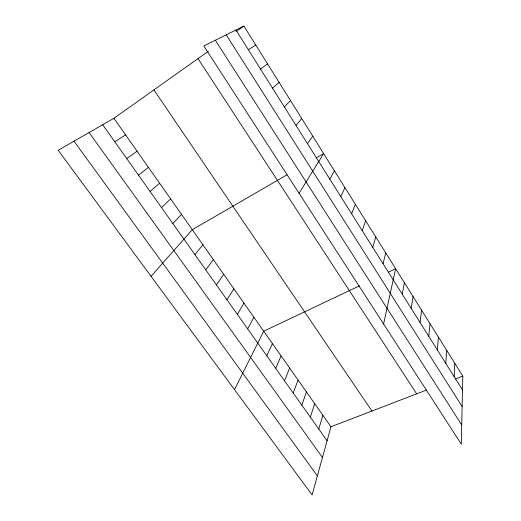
<?xml version="1.0" encoding="UTF-8"?>
<svg xmlns="http://www.w3.org/2000/svg" width="521" height="521" viewBox="0 0 521 521"><rect width="100%" height="100%" fill="white"/><g stroke="black" fill="none" stroke-linecap="round" stroke-linejoin="round"><path stroke-width="0.78" d="M462.811 376.129L461.287 444.139L203.828 45.952L243.906 26.05L462.811 376.129L455.341 379.001M454.214 376.755L454.768 363.267M445.826 363.424L446.627 350.249M437.334 349.93L438.389 337.067M428.731 336.266L430.046 323.73M420.024 322.434L421.606 310.229M411.199 308.419L413.055 296.56M402.264 294.222L404.4 282.721M383.606 323.997L395.634 268.706L388.477 272.099M383.033 263.678L385.787 252.952M113.91 118.3L330.952 426.771L312.099 494.95L58.189 150.269L113.91 118.3L208.407 51.24M372.71 247.273L375.797 236.977M318.767 429.011L322.87 415.289M310.347 417.152L314.697 403.677M301.835 405.169L306.433 391.935M362.232 230.627L365.664 220.774M293.225 393.036L298.084 380.056M284.512 380.773L289.63 368.054M351.597 213.74L355.387 204.336M275.7 368.36L281.093 355.908M340.806 196.599L344.967 187.671M266.785 355.81L272.45 343.626M234.509 389.617L263.711 331.206L359.418 285.866M329.858 179.198L334.391 170.751M247.631 328.842L253.896 317.263M237.361 314.384L243.958 303.137M299.08 193.271L323.658 153.591L316.123 157.961M226.961 299.738L233.896 288.829M216.423 284.896L223.698 274.339M307.449 143.607L312.769 136.176M205.736 269.852L213.363 259.653M194.906 254.606L202.897 244.772M295.987 125.398L301.718 118.508M151.044 276.319L192.288 229.702L287.019 174.822M172.803 223.476L181.542 214.424M284.349 106.909L290.503 100.566M161.523 207.592L170.647 198.944M272.529 88.134L279.119 82.357M150.081 191.487L159.608 183.249M138.482 175.154L148.42 167.345M260.526 69.065L267.56 63.875M126.72 158.586L137.075 151.22M236.078 31.605L243.906 26.05M114.789 141.784L125.574 134.874M248.328 49.69L255.824 45.106M330.952 426.771L426.465 390.086M74.008 141.191L317.374 475.868M89.091 132.536L322.46 457.471M102.683 124.74L327.09 440.727M153.916 89.912L371.916 411.036M198.013 58.619L416.67 393.85M215.349 40.234L461.717 424.934M226.225 34.829L462.127 406.543M235.941 30.01L462.498 389.916"/></g></svg>
